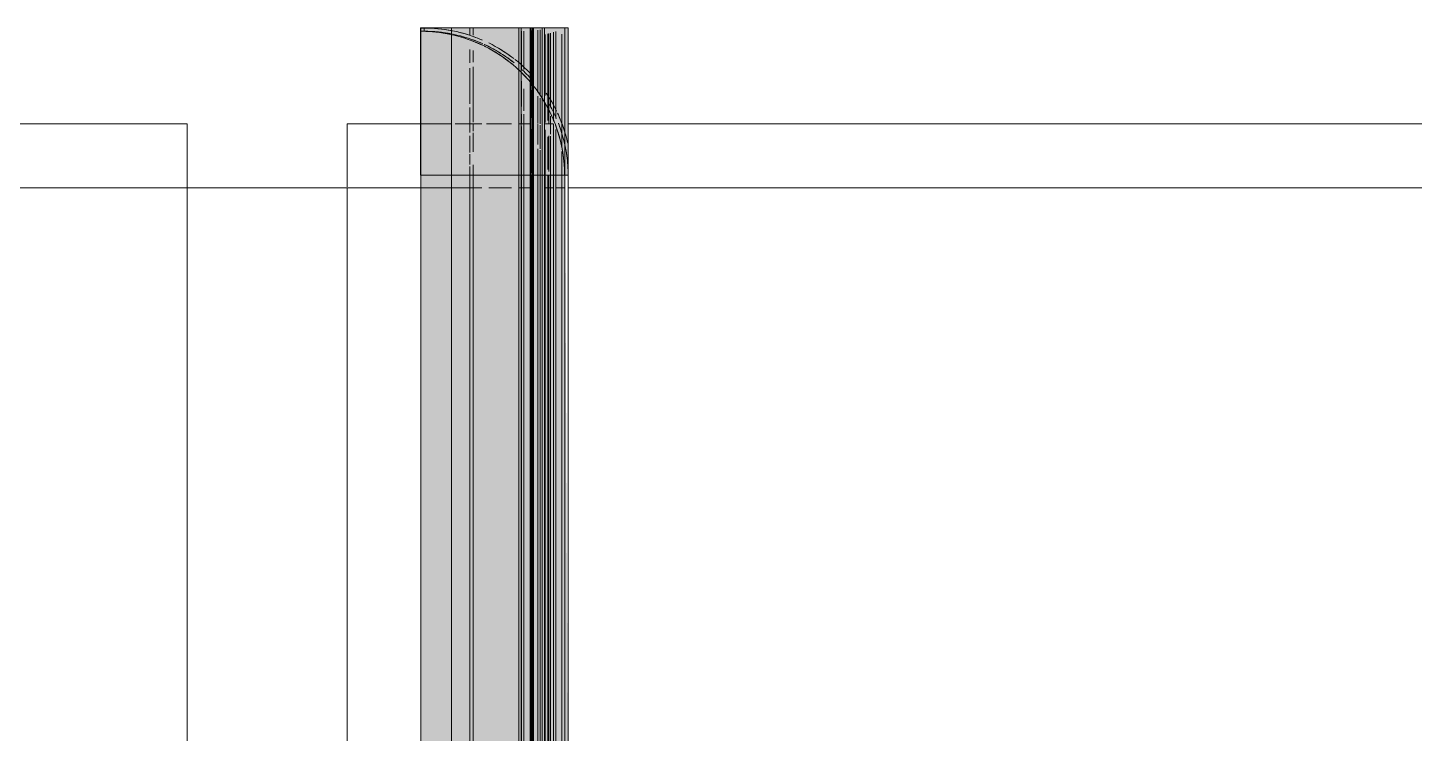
# Model space of a CAD drawing. Header units: millimetres. Extents: x -22227 to 20164, y 15335 to 61747.
# Drawn here: x -6605 to -6171.5, y 57946.5 to 58166.9 of the extents above; entities that cross this region are included whole.
import ezdxf

# ---------------------------------------------------------------- set-up
doc = ezdxf.new("R2010")
doc.units = ezdxf.units.MM
doc.layers.add('A-GENM', color=7, linetype='Continuous', lineweight=5)
doc.layers.add('A-WALL', color=7, linetype='Continuous', lineweight=9)

# ---------------------------------------------------------------- blocks, each defined once
blk = doc.blocks.new('AK-SGS-M3-A_rvt-1-MẶT BẰNG BỐ TRÍ THIẾT BỊ')
at = {"layer": 'A-WALL', "color": 254, "true_color": 0xe0e0e0}
for p, q in [((-11988.59, 58136.94), (-6555.15, 58136.94)), ((-6555.15, 58136.94), (-6555.15, 58116.94)), ((-6505.15, 58117.2), (-6505.15, 58136.94)), ((-6505.15, 58136.94), (-6482.19, 58136.94)), ((-6436.09, 58136.94), (-5036.09, 58136.94)), ((-6555.15, 58116.94), (-6505.15, 58116.94))]:
    blk.add_line(p, q, dxfattribs=at)
at = {"layer": 'A-WALL', "color": 254, "true_color": 0xcccccc}
for p, q in [((-6555.15, 58136.94), (-11988.59, 58136.94)), ((-6555.15, 58116.94), (-6555.15, 58136.94)), ((-6505.15, 58136.94), (-6505.15, 58117.2)), ((-6482.19, 58136.94), (-6505.15, 58136.94)), ((-5036.09, 58136.94), (-6436.09, 58136.94)), ((-11988.59, 58116.94), (-6555.15, 58116.94)), ((-6555.15, 58116.94), (-6555.15, 57716.94)), ((-6505.15, 57766.94), (-6505.15, 58116.94)), ((-6505.15, 58116.94), (-6482.09, 58116.94)), ((-6436.09, 58116.94), (-5036.09, 58116.94))]:
    blk.add_line(p, q, dxfattribs=at)
at = {"layer": 'A-WALL', "color": 254, "true_color": 0xe2e2e2}
for p, q in [((-6472.55, 58136.94), (-6482.09, 58136.94)), ((-6463.06, 58136.94), (-6471.36, 58136.94)), ((-6453.78, 58136.94), (-6461.59, 58136.94)), ((-6440.75, 58136.94), (-6443.48, 58136.94)), ((-6482.09, 58116.94), (-6470.56, 58116.94)), ((-6470.44, 58116.94), (-6468.26, 58116.94))]:
    blk.add_line(p, q, dxfattribs=at)
at = {"layer": 'A-WALL', "color": 7, "true_color": 0xededed}
for p, q in [((-6479.15, 58136.94), (-6473.29, 58136.94)), ((-6469.13, 58136.94), (-6466.79, 58136.94)), ((-6465.79, 58116.94), (-6463.06, 58116.94)), ((-6457.71, 58116.94), (-6453.78, 58116.94))]:
    blk.add_line(p, q, dxfattribs=at)
at = {"layer": 'A-WALL', "color": 7, "true_color": 0xf1f1f1}
for p, q in [((-6465.58, 58136.94), (-6463.36, 58136.94)), ((-6461.59, 58136.94), (-6459.59, 58136.94)), ((-6458.14, 58136.94), (-6454.51, 58136.94))]:
    blk.add_line(p, q, dxfattribs=at)
at = {"layer": 'A-WALL', "color": 254, "true_color": 0xe7e7e7}
blk.add_line((-6447.92, 58136.94), (-6451.48, 58136.94), dxfattribs=at)
at = {"layer": 'A-WALL', "color": 253, "true_color": 0xaaaaaa}
for p, q in [((-11988.59, 58116.94), (-6555.15, 58116.94)), ((-6555.15, 58116.94), (-6555.15, 57716.94)), ((-6505.15, 57766.94), (-6505.15, 58116.94)), ((-6505.15, 58116.94), (-6482.09, 58116.94)), ((-6436.09, 58116.94), (-5036.09, 58116.94))]:
    blk.add_line(p, q, dxfattribs=at)
at = {"layer": 'A-WALL', "color": 7, "true_color": 0xececec}
blk.add_line((-6555.15, 58116.94), (-6505.15, 58116.94), dxfattribs=at)
at = {"layer": 'A-WALL', "color": 9, "true_color": 0xc6c6c6}
for p, q in [((-6482.09, 58116.94), (-6463.06, 58116.94)), ((-6460.88, 58116.94), (-6453.78, 58116.94)), ((-6443.48, 58116.94), (-6440.75, 58116.94)), ((-6440.05, 58116.94), (-6437.27, 58116.94))]:
    blk.add_line(p, q, dxfattribs=at)
at = {"layer": 'A-WALL', "color": 254, "true_color": 0xd6d6d6}
blk.add_line((-6451.48, 58116.94), (-6447.92, 58116.94), dxfattribs=at)
blk = doc.blocks.new('AK_BoGocTrongTran - Thanh nhôm C có chân-V111-MẶT BẰNG BỐ TRÍ THIẾT BỊ')
at = {"layer": 'A-GENM', "true_color": 0xf0f0f0, "transparency": 33554534}
for points in [[(0, -248.34), (9.54, -248.34), (9.54, 0), (0, 0), (0, -152.1)], [(19.03, -248.34), (46, -247.53), (44.82, 0), (9.54, 0), (9.54, -248.34)], [(30.61, -248.34), (34.17, -248.34), (34.17, 0), (30.61, 0), (30.61, -241.23)], [(34.5, -248.34), (37.91, -248.34), (37.91, 0), (34.5, 0), (34.5, -241.23)], [(34.17, -248.34), (34.85, -248.34), (34.17, -241.23)], [(37.91, -248.34), (38.61, -248.34), (37.91, -241.23)]]:
    blk.add_hatch(color=7, dxfattribs=at).paths.add_polyline_path(points)
at = {"layer": 'A-GENM', "color": 253, "true_color": 0xaaaaaa}
for p, q in [((0, 0), (9.54, 0)), ((0, 0), (0, -248.34)), ((9.54, -248.34), (9.54, 0)), ((30.61, -248.34), (30.61, -46.1)), ((34.17, -46.1), (34.17, -248.34)), ((34.85, -248.34), (34.85, -46.1)), ((37.91, -248.34), (37.91, -46.1)), ((38.61, -46.1), (38.61, -248.34)), ((46, -248.34), (46, -46.1)), ((46, -248.34), (46, -46.1)), ((46, -248.34), (46, -46.1)), ((9.54, -248.34), (0, -248.34)), ((9.54, -248.34), (30.6, -248.34)), ((34.17, -248.34), (30.61, -248.34)), ((34.85, -248.34), (34.17, -248.34)), ((37.91, -248.34), (34.85, -248.34)), ((38.61, -248.34), (37.91, -248.34)), ((38.86, -248.34), (44.82, -248.34))]:
    blk.add_line(p, q, dxfattribs=at)
at = {"layer": 'A-GENM', "color": 254, "true_color": 0xd6d6d6}
for p, q in [((0, 0), (11.65, 0)), ((11.65, 0), (19.16, 0)), ((19.55, 0), (22.5, 0)), ((22.5, 0), (30.72, 0)), ((30.61, 0), (30.98, 0)), ((34.31, 0), (30.79, 0)), ((30.98, 0), (31.35, 0)), ((34.17, 0), (31.35, 0)), ((31.35, -46.1), (31.35, 0)), ((34.5, -46.1), (34.5, 0)), ((34.83, 0), (35.15, 0)), ((37.91, 0), (35.15, 0)), ((35.15, -46.1), (35.15, 0)), ((38.14, 0), (35.74, 0)), ((38.97, 0), (43.47, 0)), ((43.47, 0), (45, 0)), ((46, 0), (45, 0)), ((45, -46.1), (45, 0)), ((45, 0), (46, 0)), ((45, -46.1), (45, 0)), ((45, -46.1), (45, -246.24)), ((46, -248.34), (46, -46.1)), ((34.83, -248.34), (34.5, -248.34)), ((43.47, -248.34), (41.7, -248.34)), ((44.82, -248.34), (46, -248.34)), ((45, -248.34), (46, -248.34)), ((46, -248.34), (45, -248.34))]:
    blk.add_line(p, q, dxfattribs=at)
at = {"layer": 'A-GENM', "color": 9, "true_color": 0xc6c6c6}
for p, q in [((30.6, 0), (9.54, 0)), ((30.61, 0), (34.17, 0)), ((30.61, -46.1), (30.61, 0)), ((34.17, 0), (34.85, 0)), ((34.17, 0), (34.17, -46.1)), ((34.85, 0), (37.91, 0)), ((34.85, -46.1), (34.85, 0)), ((37.91, 0), (38.61, 0)), ((37.91, -46.1), (37.91, 0)), ((38.61, 0), (38.61, -46.1)), ((46, 0), (38.86, 0)), ((46, -46.1), (46, 0)), ((46, -46.1), (46, 0)), ((46, -46.1), (46, 0)), ((31.35, -248.34), (31.35, -46.1)), ((34.5, -248.34), (34.5, -46.1)), ((35.15, -248.34), (35.15, -46.1)), ((45, -246.24), (45, -46.1)), ((45, -246.24), (45, -46.1)), ((19.16, -248.34), (0, -248.34)), ((22.5, -248.34), (19.55, -248.34)), ((30.72, -248.34), (22.69, -248.34)), ((31.35, -248.34), (30.61, -248.34)), ((30.79, -248.34), (34.31, -248.34)), ((31.35, -248.34), (34.17, -248.34)), ((35.15, -248.34), (34.83, -248.34)), ((35.15, -248.34), (37.91, -248.34)), ((35.74, -248.34), (38.14, -248.34))]:
    blk.add_line(p, q, dxfattribs=at)
at = {"layer": 'A-GENM', "color": 254, "true_color": 0xe0e0e0}
for p, q in [((31.82, 0), (34.43, 0)), ((34.5, 0), (34.83, 0)), ((36.04, 0), (38.06, 0)), ((46, 0), (45, 0)), ((45, 0), (45, -46.1)), ((46, -46.1), (46, 0)), ((38.06, -248.34), (36.04, -248.34)), ((45, -248.34), (43.47, -248.34)), ((45, -248.34), (46, -248.34))]:
    blk.add_line(p, q, dxfattribs=at)
blk = doc.blocks.new('AK_BoGocTrong - Thanh nhôm C có chân-V112-MẶT BẰNG BỐ TRÍ THIẾT BỊ')
at = {"layer": 'A-GENM', "true_color": 0xf0f0f0, "transparency": 33554534}
for points in [[(0, -248.34), (45, -246.74), (43.47, -50), (38.61, -49.42), (40.35, -46.1), (45, -46.1), (43.37, 0), (1, -1.1), (0.12, -2.63), (0, -39.91), (0.15, -46.1), (30.61, -48.01), (29.8, -50), (0, -50), (0, -246.24)], [(34.5, -248.34), (34.85, -248.34), (34.17, 0), (31.35, -1.12), (32.82, -248.34), (34.17, -248.34)], [(37.43, -248.34), (38.61, -248.34), (37.91, 0), (35.15, -0.83), (35.74, -248.34)], [(45.09, -248.34), (46, -246.74), (45, -248.34)], [(45.09, -248.34), (46, -246.74), (45, -248.34)]]:
    blk.add_hatch(color=7, dxfattribs=at).paths.add_polyline_path(points)
h = blk.add_hatch(color=7, dxfattribs=at)
h.paths.add_polyline_path([(39.88, -50), (45, -49.38), (43.37, -46.1), (38.61, -46.1), (38.97, -50)])
h.paths.add_polyline_path([(11.53, -50), (30.61, -49.46), (29.69, -46.1), (0, -46.1), (0, -50), (9.54, -50)])
at = {"layer": 'A-GENM', "color": 7, "true_color": 0xececec}
for p, q in [((0, 0), (11.65, 0)), ((11.65, 0), (19.16, 0)), ((19.55, 0), (22.5, 0)), ((22.5, 0), (30.72, 0)), ((38.97, 0), (43.47, 0)), ((43.47, 0), (45, 0)), ((45, 0), (46, 0)), ((45, -30), (45, 0)), ((46, 0), (46, -30)), ((0, -5.55), (0, -2.26)), ((0, -10.89), (0, -5.6)), ((0, -18.02), (0, -10.98)), ((0, -26.54), (0, -18.11)), ((0, -30), (0, -26.69)), ((9.54, -30), (9.54, -33.88)), ((30.61, -30), (30.61, -36.5)), ((35.15, -30), (35.15, -45.8)), ((31.35, -30.98), (31.35, -46.1)), ((38.61, -46.1), (38.61, -31.64)), ((45, -34.41), (45, -42.37)), ((45, -34.41), (45, -42.37)), ((9.54, -35.23), (9.54, -39.33)), ((30.61, -37.22), (30.61, -46.1)), ((46, -36.56), (46, -46.1)), ((46, -36.56), (46, -46.1)), ((9.54, -39.82), (9.54, -42.74)), ((34.17, -49.44), (34.17, -46.1)), ((37.91, -46.1), (37.91, -49.42)), ((34.85, -49.44), (34.85, -246.24)), ((34.5, -246.24), (34.5, -248.34)), ((34.83, -248.34), (34.5, -248.34)), ((35.74, -248.34), (37.91, -248.34)), ((37.91, -248.34), (38.61, -248.34))]:
    blk.add_line(p, q, dxfattribs=at)
at = {"layer": 'A-GENM', "color": 7, "true_color": 0xededed}
for p, q in [((9.54, 0), (0, 0)), ((16.21, 0), (9.54, 0)), ((19.42, 0), (16.38, 0)), ((28.31, 0), (19.42, 0)), ((30.79, 0), (28.31, 0)), ((31.82, 0), (34.43, 0)), ((36.04, 0), (38.06, 0)), ((43.73, 0), (39.22, 0)), ((45, 0), (46, 0)), ((45, 0), (45, -30)), ((46, 0), (45, 0)), ((45, 0), (45, -30)), ((46, 0), (46, -30)), ((46, 0), (46, -30)), ((34.5, -31.44), (34.5, -44.94)), ((34.85, -46.1), (34.85, -49.44)), ((34.17, -248.34), (34.17, -246.24)), ((37.91, -246.24), (37.91, -248.34)), ((46, -248.34), (45, -248.34)), ((45, -248.34), (46, -248.34))]:
    blk.add_line(p, q, dxfattribs=at)
at = {"layer": 'A-GENM', "color": 254, "true_color": 0xeaeaea}
for p, q in [((0, -2.26), (0, 0)), ((45, -30), (45, -34.41)), ((45, -30), (45, -34.41)), ((46, -30), (46, -36.56)), ((46, -30), (46, -36.56)), ((45, -42.37), (45, -34.41)), ((46, -36.56), (46, -46.1)), ((45, -42.37), (45, -46.1)), ((45, -42.37), (45, -46.1)), ((34.5, -46.1), (34.5, -49.44)), ((34.17, -246.24), (34.17, -49.44)), ((37.91, -49.42), (37.91, -246.24)), ((9.54, -246.24), (9.54, -248.34)), ((30.61, -246.24), (30.61, -248.34)), ((31.35, -246.24), (31.35, -248.34)), ((35.15, -246.24), (35.15, -248.34)), ((38.61, -248.34), (38.61, -246.24)), ((31.35, -248.34), (30.61, -248.34)), ((35.15, -248.34), (34.83, -248.34)), ((37.91, -248.34), (35.74, -248.34)), ((35.74, -248.34), (38.14, -248.34)), ((46, -248.34), (45, -248.34))]:
    blk.add_line(p, q, dxfattribs=at)
at = {"layer": 'A-GENM', "color": 7, "true_color": 0xeeeeee}
for p, q in [((9.54, 0), (9.54, -2.07)), ((30.61, 0), (31.35, 0)), ((34.17, 0), (31.82, 0)), ((31.82, 0), (34.17, 0)), ((34.31, 0), (32.03, 0)), ((34.85, 0), (34.17, 0)), ((34.5, 0), (34.83, 0)), ((34.83, 0), (35.15, 0)), ((37.91, 0), (35.74, 0)), ((35.74, 0), (37.91, 0)), ((38.14, 0), (35.74, 0)), ((38.61, 0), (37.91, 0)), ((46, 0), (44.82, 0)), ((30.61, -1.18), (30.61, -12.64)), ((31.35, -1.12), (31.35, -13.21)), ((34.17, -15.4), (34.17, -0.9)), ((34.5, -0.88), (34.5, -15.65)), ((34.85, -0.85), (34.85, -15.93)), ((35.15, -0.83), (35.15, -16.16)), ((37.91, -2.44), (37.91, -19.18)), ((38.61, -20.7), (38.61, -2.23)), ((9.54, -6.38), (9.54, -14.56)), ((9.54, -15.61), (9.54, -29.67)), ((30.61, -16.07), (30.61, -25.69)), ((31.35, -16.71), (31.35, -24.6)), ((34.17, -17.47), (34.17, -15.4)), ((34.5, -15.65), (34.5, -17.9)), ((34.85, -15.93), (34.85, -18.36)), ((35.15, -16.16), (35.15, -18.75)), ((34.17, -30), (34.17, -20.76)), ((34.5, -19.77), (34.5, -28.03)), ((34.85, -20.1), (34.85, -28.34)), ((35.15, -20.8), (35.15, -28.61)), ((37.91, -19.18), (37.91, -21.54)), ((37.91, -22.67), (37.91, -30)), ((38.61, -29.03), (38.61, -23.35)), ((30.61, -27.58), (30.61, -30)), ((31.35, -26.98), (31.35, -30)), ((34.85, -30), (34.85, -45.66)), ((34.17, -44.29), (34.17, -30.63)), ((37.91, -31.02), (37.91, -46.1)), ((34.85, -246.24), (34.85, -248.34)), ((34.17, -248.34), (34.85, -248.34)), ((44.82, -248.34), (46, -248.34))]:
    blk.add_line(p, q, dxfattribs=at)
at = {"layer": 'A-GENM', "color": 254, "true_color": 0xe7e7e7}
for p, q in [((0, -45.8), (0, -30)), ((45, -34.41), (45, -30)), ((46, -30), (46, -36.56)), ((45, -46.1), (45, -42.37)), ((9.54, -46.1), (9.54, -49.57)), ((30.61, -46.1), (30.61, -49.46)), ((31.35, -46.1), (31.35, -49.46)), ((35.15, -46.1), (35.15, -49.44)), ((38.61, -49.42), (38.61, -46.1)), ((45, -46.1), (45, -49.38)), ((45, -46.1), (45, -49.38)), ((46, -46.1), (46, -49.38)), ((46, -46.1), (46, -49.38))]:
    blk.add_line(p, q, dxfattribs=at)
at = {"layer": 'A-GENM', "color": 254, "true_color": 0xdadada}
blk.add_line((0, -49.62), (0, -46.1), dxfattribs=at)
at = {"layer": 'A-GENM', "color": 254, "true_color": 0xe2e2e2}
for p, q in [((45, -49.38), (45, -46.1)), ((46, -46.1), (46, -49.38))]:
    blk.add_line(p, q, dxfattribs=at)
at = {"layer": 'A-GENM', "color": 9, "true_color": 0xc6c6c6}
blk.add_line((0, -248.34), (0, -49.62), dxfattribs=at)
at = {"layer": 'A-GENM', "color": 254, "true_color": 0xe0e0e0}
for p, q in [((9.54, -49.57), (9.54, -246.24)), ((30.61, -49.46), (30.61, -246.24)), ((31.35, -49.46), (31.35, -246.24)), ((35.15, -49.44), (35.15, -246.24)), ((38.61, -246.24), (38.61, -49.42)), ((45, -49.38), (45, -226.34)), ((45, -49.38), (45, -226.34)), ((46, -49.38), (46, -246.74)), ((46, -49.38), (46, -246.74)), ((45, -246.24), (45, -226.34)), ((11.65, -248.34), (2.1, -248.34)), ((19.16, -248.34), (13.73, -248.34)), ((22.27, -248.34), (19.55, -248.34)), ((30.72, -248.34), (24.43, -248.34)), ((45, -248.34), (43.47, -248.34))]:
    blk.add_line(p, q, dxfattribs=at)
at = {"layer": 'A-GENM', "color": 254, "true_color": 0xe6e6e6}
for p, q in [((34.5, -49.44), (34.5, -246.24)), ((45, -226.34), (45, -246.24)), ((45, -226.34), (45, -246.24)), ((2.08, -248.34), (9.54, -248.34)), ((9.54, -248.34), (11.71, -248.34)), ((13.74, -248.34), (16.21, -248.34)), ((16.38, -248.34), (22.38, -248.34)), ((24.45, -248.34), (30.79, -248.34)), ((38.06, -248.34), (36.04, -248.34)), ((41.34, -248.34), (43.63, -248.34))]:
    blk.add_line(p, q, dxfattribs=at)
at = {"layer": 'A-GENM', "color": 254, "true_color": 0xd6d6d6}
for p, q in [((45, -226.34), (45, -49.38)), ((46, -49.38), (46, -246.74)), ((43.47, -248.34), (41.7, -248.34))]:
    blk.add_line(p, q, dxfattribs=at)
blk = doc.blocks.new('AK_Phụ kiện Panel_Thanh phào C_J - Thanh nhôm C có chân_bo_-V120-MẶT BẰNG BỐ TRÍ THIẾT BỊ')
at = {"layer": 'A-GENM', "true_color": 0xf0f0f0, "transparency": 33554534}
h = blk.add_hatch(color=7, dxfattribs=at)
h.paths.add_polyline_path([(-6436.09, 58120.84), (-6437.27, 58132.91), (-6440.32, 58136.64), (-6436.3, 58121.64)])
h.paths.add_polyline_path([(-6458.59, 58159.81), (-6463.06, 58162.67), (-6462.45, 58160.84)])
h.paths.add_polyline_path([(-6442.13, 58143.35), (-6447.92, 58151.54), (-6447.59, 58148.81), (-6443.48, 58144.7)])
at = {"layer": 'A-GENM', "color": 254, "true_color": 0xd6d6d6}
for p, q in [((-6481.09, 58166.84), (-6482.09, 58166.84)), ((-6482.09, 58166.84), (-6482.09, 58165.84)), ((-6482.09, 58165.84), (-6481.09, 58165.84)), ((-6481.09, 58166.84), (-6481.09, 58165.84)), ((-6481.09, 58165.84), (-6481.09, 58166.84))]:
    blk.add_line(p, q, dxfattribs=at)
at = {"layer": 'A-GENM', "color": 254, "true_color": 0xeaeaea}
blk.add_line((-6482.09, 58165.84), (-6482.09, 58166.84), dxfattribs=at)
at = {"layer": 'A-GENM', "color": 7, "true_color": 0xededed}
for p, q in [((-6482.09, 58166.84), (-6481.09, 58166.84)), ((-6481.09, 58165.84), (-6481.09, 58166.84)), ((-6481.09, 58166.84), (-6481.09, 58165.84))]:
    blk.add_line(p, q, dxfattribs=at)
at = {"layer": 'A-GENM', "color": 7, "true_color": 0xececec}
blk.add_line((-6481.09, 58165.84), (-6482.09, 58165.84), dxfattribs=at)
at = {"layer": 'A-GENM', "color": 254, "true_color": 0xe0e0e0}
blk.add_line((-6436.09, 58120.84), (-6436.09, 58130.38), dxfattribs=at)
at = {"layer": 'A-GENM', "color": 7, "true_color": 0xeeeeee}
blk.add_line((-6436.09, 58130.38), (-6436.09, 58120.84), dxfattribs=at)
at = {"layer": 'A-GENM', "color": 254, "true_color": 0xd6d6d6}
for radius, start, end in [(46, 78.9894, 90), (45, 78.6141, 90), (46, 66.7578, 78.882), (45, 65.9658, 78.4324), (45, 60, 65.1473), (46, 52.4533, 63.9896), (45, 51.2442, 60), (46, 48.7285, 51.9305), (46, 25.8325, 33.9485), (45, 23.1842, 30), (46, 15.4797, 24.6911), (45, 5.8714, 21.0721)]:
    blk.add_arc((-6481.09, 58120.84), radius, start, end, dxfattribs=at)
at = {"layer": 'A-GENM', "color": 7, "true_color": 0xededed}
for radius, start, end in [(46, 79.2718, 90), (45, 79.0021, 90), (46, 72.7877, 76.5227), (46, 12.6435, 15.9085)]:
    blk.add_arc((-6481.09, 58120.84), radius, start, end, dxfattribs=at)
at = {"layer": 'A-GENM', "color": 7, "true_color": 0xf4f4f4}
for radius, start, end in [(46, 66.8327, 70.4414), (45, 66.1839, 69.9502), (45, 61.3821, 65.3638), (45, 52.2629, 60), (46, 53.4286, 59.6716), (46, 21.9495, 24.974)]:
    blk.add_arc((-6481.09, 58120.84), radius, start, end, dxfattribs=at)
at = {"layer": 'A-GENM', "color": 254, "true_color": 0xe0e0e0}
for radius, start, end in [(46, 42.9806, 48.7285), (45, 40.574, 47.0486), (45, 1.0709, 4.9761)]:
    blk.add_arc((-6481.09, 58120.84), radius, start, end, dxfattribs=at)
at = {"layer": 'A-GENM', "color": 7, "true_color": 0xf3f3f3}
blk.add_arc((-6481.09, 58120.84), 45, 18.3367, 21.1546, dxfattribs=at)
at = {"layer": 'A-GENM', "color": 7, "true_color": 0xf0f0f0}
blk.add_arc((-6481.09, 58120.84), 46, 16.6173, 19.8483, dxfattribs=at)
at = {"layer": 'A-GENM', "color": 7, "true_color": 0xf1f1f1}
blk.add_arc((-6481.09, 58120.84), 45, 11.5426, 15, dxfattribs=at)
at = {"layer": 'A-GENM', "color": 7, "true_color": 0xeeeeee}
blk.add_arc((-6481.09, 58120.84), 45, 2.0681, 9.7826, dxfattribs=at)
blk = doc.blocks.new('AK_MiengBoGocTrong - AK_MiengBoGocTrong-V121-MẶT BẰNG BỐ TRÍ THIẾT BỊ')
at = {"layer": 'A-GENM', "true_color": 0xf0f0f0, "transparency": 33554534}
blk.add_hatch(color=7, dxfattribs=at).paths.add_polyline_path([(0, 0), (-46.1, 0), (-46.1, -46.1), (0, -46.1)])
at = {"layer": 'A-GENM', "color": 9, "true_color": 0xc6c6c6}
for p, q in [((-46.1, -46.1), (-46.1, 0)), ((0, 0), (0, -45)), ((0, -45), (0, -46.1))]:
    blk.add_line(p, q, dxfattribs=at)
at = {"layer": 'A-GENM', "color": 254, "true_color": 0xd6d6d6}
for p, q in [((-46.1, 0), (-45, 0)), ((-45, 0), (-43.87, 0)), ((-28.06, 0), (-21.27, 0)), ((-19.52, 0), (-11.52, 0)), ((-9.65, 0), (-0.1, 0)), ((-38.71, -46.1), (-44.92, -46.1)), ((-19.52, -46.1), (-30.71, -46.1)), ((-0.1, -46.1), (-19.13, -46.1))]:
    blk.add_line(p, q, dxfattribs=at)
at = {"layer": 'A-GENM', "color": 253, "true_color": 0xaaaaaa}
for p, q in [((0, 0), (-46.1, 0)), ((-46.1, 0), (-46.1, -46.1)), ((0, -46.1), (0, 0)), ((-46.1, -46.1), (0, -46.1))]:
    blk.add_line(p, q, dxfattribs=at)
at = {"layer": 'A-GENM', "color": 254, "true_color": 0xe0e0e0}
for p, q in [((-34.36, 0), (-30.9, 0)), ((-35.84, -46.1), (-38.01, -46.1)), ((-30.71, -46.1), (-34.27, -46.1))]:
    blk.add_line(p, q, dxfattribs=at)
at = {"layer": 'A-GENM', "color": 254, "true_color": 0xd6d6d6}
for start, end in [(180.7818, 200.3291), (201.7594, 210), (230.4924, 243.8207), (244.6636, 255), (257.5854, 269.8712)]:
    blk.add_arc((0, 0), 45, start, end, dxfattribs=at)
at = {"layer": 'A-GENM', "color": 254, "true_color": 0xe0e0e0}
for start, end in [(212.0239, 215.6146), (219.8698, 225)]:
    blk.add_arc((0, 0), 45, start, end, dxfattribs=at)
blk = doc.blocks.new('AK_MiengBoGocTrong - AK_MiengBoGocTrong-V122-MẶT BẰNG BỐ TRÍ THIẾT BỊ')
at = {"layer": 'A-GENM', "true_color": 0xf0f0f0, "transparency": 33554534}
h = blk.add_hatch(color=7, dxfattribs=at)
h.paths.add_polyline_path([(-46.1, 0), (-44.92, 16.1), (-43.04, 16.1), (-43.47, 11.65), (-45.89, 0.95)])
h.paths.add_polyline_path([(-40.06, 22.51), (-38.71, 25.4), (-38.01, 46.1), (-30.71, 44.92), (-28.74, 34.99), (-34.95, 27.74), (-39.23, 23.34)])
h.paths.add_polyline_path([(-23.6, 38.97), (-19.13, 41.84), (-23.02, 39.13)])
h = blk.add_hatch(color=7, dxfattribs=at)
h.paths.add_polyline_path([(-44.92, 16.1), (-45.1, 16.1), (-44.92, 46.1), (-38.71, 45.54), (-40.08, 19.82), (-43.04, 16.1), (-43.81, 16.1)])
h.paths.add_polyline_path([(-30.71, 33.46), (-30.71, 46.1), (-5.43, 45), (-23.6, 38.97), (-28.74, 34.99)])
h = blk.add_hatch(color=7, dxfattribs=at)
h.paths.add_polyline_path([(-0.1, 16.1), (-30.71, 16.1), (-28.78, 33.8), (-20.48, 39.81), (-0.1, 43.47), (-0.1, 19.41)])
h.paths.add_polyline_path([(0, 0), (-0.1, 0.3), (0, 10.01)])
h.paths.add_polyline_path([(-39.96, 16.1), (-41.44, 16.54), (-38.71, 22.5), (-39.12, 16.1)])
blk.add_hatch(color=7, dxfattribs=at).paths.add_polyline_path([(-4.75, 0), (-43.85, 0.61), (-41.44, 16.1), (-38.71, 17.07), (-38.01, 23.43), (-30.71, 27.76), (-29.31, 16.1), (-0.1, 14.17), (-0.1, 0), (-2.26, 0)])
at = {"layer": 'A-GENM', "color": 7, "true_color": 0xededed}
for p, q in [((-46.1, 16.1), (-46.1, 46.1)), ((-0.1, 46.1), (-15.4, 46.1)), ((-2.28, 44.94), (-0.49, 45)), ((-46.1, 16.1), (-46.1, 9.54))]:
    blk.add_line(p, q, dxfattribs=at)
at = {"layer": 'A-GENM', "color": 7, "true_color": 0xeeeeee}
for p, q in [((-46.1, 46.1), (-46.1, 16.1)), ((-46.1, 9.54), (-46.1, 0))]:
    blk.add_line(p, q, dxfattribs=at)
at = {"layer": 'A-GENM', "color": 254, "true_color": 0xeaeaea}
for p, q in [((-44.92, 46.1), (-38.71, 46.1)), ((-30.71, 46.1), (-19.52, 46.1)), ((-19.13, 46.1), (-0.1, 46.1)), ((-0.49, 45), (0, 45)), ((0, 16.1), (0, 43.87)), ((-24.31, 37.87), (-22.78, 38.81)), ((-39.91, 20.78), (-39.05, 22.36)), ((-40.71, 19.17), (-39.91, 20.78)), ((-46.1, 9.54), (-46.1, 16.1)), ((-45, 0), (-46.1, 0)), ((-13.76, 0), (-11.75, 0)), ((-9.64, 0), (-0.1, 0))]:
    blk.add_line(p, q, dxfattribs=at)
at = {"layer": 'A-GENM', "color": 7, "true_color": 0xececec}
for p, q in [((-38.01, 46.1), (-35.84, 46.1)), ((-34.27, 46.1), (-30.71, 46.1)), ((-12.9, 43.11), (-11.17, 43.59)), ((-11.17, 43.59), (-9.42, 44)), ((-46.1, 0), (-46.1, 9.54))]:
    blk.add_line(p, q, dxfattribs=at)
at = {"layer": 'A-GENM', "color": 7, "true_color": 0xf4f4f4}
blk.add_line((-31.92, 46.1), (-34.27, 46.1), dxfattribs=at)
at = {"layer": 'A-GENM', "color": 7, "true_color": 0xf1f1f1}
for p, q in [((-19.52, 46.1), (-30.71, 46.1)), ((-16.4, 46.1), (-19.13, 46.1))]:
    blk.add_line(p, q, dxfattribs=at)
at = {"layer": 'A-GENM', "color": 254, "true_color": 0xe6e6e6}
for p, q in [((0, 46.1), (0, 45)), ((0, 43.87), (0, 46.1)), ((0, 45), (0, 28.06)), ((0, 28.06), (0, 19.52)), ((0, 19.52), (0, 16.19))]:
    blk.add_line(p, q, dxfattribs=at)
at = {"layer": 'A-GENM', "color": 254, "true_color": 0xe7e7e7}
for p, q in [((-42.72, 14.16), (-42.12, 15.85)), ((-44.1, 8.94), (-43.71, 10.7)), ((-30.9, 0), (-34.36, 0)), ((-25.33, 0), (-28.06, 0)), ((-14.98, 0), (-19.52, 0)), ((-0.1, 0), (-9.65, 0))]:
    blk.add_line(p, q, dxfattribs=at)
at = {"layer": 'A-GENM', "color": 254, "true_color": 0xdadada}
blk.add_line((0, 16.19), (0, 0), dxfattribs=at)
at = {"layer": 'A-GENM', "color": 254, "true_color": 0xe2e2e2}
for p, q in [((0, 0), (0, 16.1)), ((-45, 0), (-44.96, 1.8)), ((-43.87, 0), (-45, 0)), ((-21.27, 0), (-25.33, 0)), ((-11.52, 0), (-14.98, 0))]:
    blk.add_line(p, q, dxfattribs=at)
at = {"layer": 'A-GENM', "color": 7, "true_color": 0xf0f0f0}
for p, q in [((-28.05, 0), (-24.33, 0)), ((-19.13, 0), (-16.4, 0))]:
    blk.add_line(p, q, dxfattribs=at)
at = {"layer": 'A-GENM', "color": 7, "true_color": 0xececec, "flags": 128}
for points in [[(-9.42, 44), (-7.65, 44.35), (-5.87, 44.62), (-4.08, 44.81), (-2.28, 44.94)], [(-22.78, 38.81), (-21.21, 39.69), (-19.61, 40.5), (-17.97, 41.26), (-16.31, 41.94)], [(-31.35, 32.28), (-30.04, 33.51), (-28.67, 34.68)], [(-28.67, 34.68), (-27.26, 35.8), (-25.81, 36.86), (-24.31, 37.87)], [(-39.05, 22.36), (-38.13, 23.9), (-37.14, 25.41)], [(-42.12, 15.85), (-41.45, 17.52), (-40.71, 19.17)]]:
    blk.add_lwpolyline(points, dxfattribs=at)
at = {"layer": 'A-GENM', "color": 7, "true_color": 0xededed, "flags": 128}
for points in [[(-16.31, 41.94), (-14.62, 42.56), (-12.9, 43.11)], [(-37.14, 25.41), (-36.09, 26.87), (-34.99, 28.3), (-33.83, 29.67), (-32.62, 31), (-31.35, 32.28)]]:
    blk.add_lwpolyline(points, dxfattribs=at)
at = {"layer": 'A-GENM', "color": 254, "true_color": 0xe7e7e7, "flags": 128}
for points in [[(-43.71, 10.7), (-43.25, 12.44), (-42.72, 14.16)], [(-44.68, 5.39), (-44.43, 7.17), (-44.1, 8.94)], [(-44.96, 1.8), (-44.86, 3.6), (-44.68, 5.39)]]:
    blk.add_lwpolyline(points, dxfattribs=at)
at = {"layer": 'A-GENM', "color": 7, "true_color": 0xececec}
for start, end in [(95.1665, 102.4146), (107.2544, 115.3364), (144.3854, 147.9761)]:
    blk.add_arc((0, 0), 45, start, end, dxfattribs=at)
at = {"layer": 'A-GENM', "color": 254, "true_color": 0xeaeaea}
for start, end in [(90.1288, 92.7851), (117.2149, 127.6091), (150, 158.2406)]:
    blk.add_arc((0, 0), 45, start, end, dxfattribs=at)
at = {"layer": 'A-GENM', "color": 7, "true_color": 0xededed}
blk.add_arc((0, 0), 45, 135, 140.1302, dxfattribs=at)
at = {"layer": 'A-GENM', "color": 254, "true_color": 0xe7e7e7}
blk.add_arc((0, 0), 45, 160.3942, 169.6058, dxfattribs=at)
at = {"layer": 'A-GENM', "color": 254, "true_color": 0xe2e2e2}
blk.add_arc((0, 0), 45, 169.6058, 179.2182, dxfattribs=at)
blk = doc.blocks.new('AK_NepV - AK_NepV-V123-MẶT BẰNG BỐ TRÍ THIẾT BỊ')
at = {"layer": 'A-GENM', "color": 7, "true_color": 0xededed}
for p, q in [((-29.7, 248.34), (-28.7, 248.34)), ((-29.7, 248.34), (-29.7, 245.99)), ((-28.7, 248.34), (-25.97, 248.34)), ((-28.7, 248.34), (-28.7, 246.07)), ((-25.58, 248.34), (-14.39, 248.34)), ((-6.15, 248.34), (-5.29, 248.34)), ((-5.29, 248.34), (-4.47, 248.34)), ((-2.83, 248.34), (-1, 248.34)), ((-2.83, 247.18), (-2.83, 220)), ((-1, 248.34), (0, 248.34)), ((-6.15, 246.18), (-6.15, 227.13)), ((-5.29, 246.44), (-5.29, 219.31)), ((-4.47, 246.68), (-4.47, 223.52)), ((-1, 246.34), (-1, 218.34)), ((-29.7, 241.57), (-29.7, 237.42)), ((-28.7, 241.19), (-28.7, 237.61)), ((-29.7, 235.68), (-29.7, 224.55)), ((-28.7, 236.15), (-28.7, 218.81)), ((-29.7, 223.43), (-29.7, 218.34)), ((-6.15, 224.74), (-6.15, 218.75)), ((-7.78, 217.92), (-7.78, 210.55)), ((-4.47, 220.74), (-4.47, 218.34)), ((-7.78, 210.13), (-7.78, 202.24)), ((0, 205.97), (0, 202.24)), ((-10.39, 202.24), (-10.39, 198.9)), ((-5.04, 202.24), (-5.04, 198.93)), ((-3.54, 202.24), (-3.54, 198.93)), ((-1, 202.24), (-1, 198.95)), ((-28.7, 0), (-25.97, 0)), ((-25.58, 0), (-22.75, 0)), ((-20.71, 0), (-14.39, 0)), ((-13.62, 2.1), (-13.62, 0)), ((-3.54, 2.1), (-3.54, 0))]:
    blk.add_line(p, q, dxfattribs=at)
at = {"layer": 'A-GENM', "color": 7, "true_color": 0xf1f1f1}
for p, q in [((-25.97, 248.34), (-28.7, 248.34)), ((-14.39, 248.34), (-25.58, 248.34)), ((-10.31, 228.64), (-10.31, 220.14)), ((-5.04, 222.1), (-5.04, 218.34)), ((-1, 222.17), (-1, 218.34)), ((-12.8, 218.34), (-12.8, 202.24)), ((-10.69, 217.36), (-10.69, 203.77)), ((-8.49, 218.34), (-8.49, 211.88)), ((-10.31, 216.42), (-10.31, 203.02)), ((-1, 216.07), (-1, 211.08)), ((-8.49, 210.53), (-8.49, 202.24)), ((-10.31, 202.24), (-10.31, 198.9)), ((-10.31, 198.9), (-10.31, 2.1)), ((-9.9, 198.9), (-9.9, 2.1)), ((-10.69, 2.1), (-10.69, 0)), ((-8.49, 0), (-10.31, 0)), ((-8.49, 2.1), (-8.49, 0))]:
    blk.add_line(p, q, dxfattribs=at)
at = {"layer": 'A-GENM', "color": 7, "true_color": 0xf2f2f2}
for p, q in [((-12.8, 248.34), (-13.62, 248.34)), ((-13.18, 248.34), (-10.83, 248.34)), ((-10.31, 247.47), (-10.31, 232.54)), ((0, 218.34), (0, 235.25)), ((-10.31, 232.54), (-10.31, 230.19)), ((-12.8, 229.23), (-12.8, 222.43)), ((-10.69, 228), (-10.69, 218.34)), ((-8.49, 227.01), (-8.49, 218.54)), ((-12.8, 221.35), (-12.8, 218.34)), ((0, 213.92), (0, 218.34)), ((-9.9, 215.39), (-9.9, 202.24)), ((0, 206.66), (0, 213.92)), ((-12.8, 202.24), (-12.8, 198.89)), ((-10.69, 202.24), (-10.69, 198.9)), ((-8.49, 202.24), (-8.49, 198.91)), ((0, 22), (0, 198.95))]:
    blk.add_line(p, q, dxfattribs=at)
at = {"layer": 'A-GENM', "color": 7, "true_color": 0xeeeeee}
for p, q in [((-13.62, 247.22), (-13.62, 235.1)), ((-13.18, 248.34), (-10.83, 248.34)), ((-10.39, 247.47), (-10.39, 232.6)), ((-7.78, 247.67), (-7.78, 230.54)), ((0, 247.34), (0, 218.34)), ((-13.62, 231.61), (-13.62, 223.7)), ((-10.39, 232.6), (-10.39, 230.3)), ((-7.78, 230.54), (-7.78, 227.49)), ((-10.39, 228.86), (-10.39, 220.21)), ((-7.78, 226.33), (-7.78, 218.34)), ((-13.62, 221.38), (-13.62, 218.34)), ((-13.62, 217.49), (-13.62, 202.24)), ((0, 218.34), (0, 213.92)), ((-10.39, 216.62), (-10.39, 203.17)), ((0, 213.92), (0, 206.66)), ((-10.39, 2.1), (-10.39, 0)), ((-5.04, 0), (-4.47, 0))]:
    blk.add_line(p, q, dxfattribs=at)
at = {"layer": 'A-GENM', "color": 7, "true_color": 0xf4f4f4}
for p, q in [((-10.83, 248.34), (-13.18, 248.34)), ((-12.8, 247.28), (-12.8, 235.26)), ((-10.69, 247.44), (-10.69, 232.83)), ((-10.31, 248.34), (-8.49, 248.34)), ((-9.9, 247.5), (-9.9, 232.22)), ((-8.49, 247.61), (-8.49, 231.12)), ((-4.47, 248.34), (-5.04, 248.34)), ((0, 235.25), (0, 247.34)), ((-5.04, 246.51), (-5.04, 222.1)), ((-3.54, 246.97), (-3.54, 221.51)), ((-1, 246.34), (-1, 222.17)), ((-10.69, 232.83), (-10.69, 230.69)), ((-9.9, 232.22), (-9.9, 229.65)), ((-8.49, 231.12), (-8.49, 228.19)), ((-9.9, 227.65), (-9.9, 219.78)), ((-3.54, 221.51), (-3.54, 219.16)), ((0, 202.24), (0, 205.97))]:
    blk.add_line(p, q, dxfattribs=at)
at = {"layer": 'A-GENM', "color": 254, "true_color": 0xeaeaea}
for p, q in [((-29.7, 218.34), (-29.7, 215.6)), ((-28.7, 218.34), (-28.7, 216.03)), ((-4.47, 218.34), (-4.47, 215.1)), ((-1, 218.34), (-1, 216.07)), ((-29.7, 214.53), (-29.7, 209.38)), ((-28.7, 215.49), (-28.7, 209.53)), ((-6.15, 216.49), (-6.15, 202.24)), ((-5.29, 214.23), (-5.29, 204.02)), ((-4.47, 214.51), (-4.47, 202.24)), ((-2.83, 216.53), (-2.83, 202.24)), ((-29.7, 208.88), (-29.7, 205.64)), ((-29.7, 205), (-29.7, 202.24)), ((-28.7, 205.52), (-28.7, 202.24)), ((-7.78, 202.24), (-7.78, 198.91)), ((-13.62, 198.88), (-13.62, 2.1)), ((0, 198.95), (0, 22)), ((-4.47, 0), (-5.29, 0))]:
    blk.add_line(p, q, dxfattribs=at)
at = {"layer": 'A-GENM', "color": 7, "true_color": 0xf3f3f3}
for p, q in [((-9.9, 218.34), (-9.9, 215.39)), ((-9.9, 202.24), (-9.9, 198.9)), ((0, 198.95), (0, 202.24)), ((0, 2.1), (0, 22)), ((-9.9, 2.1), (-9.9, 0))]:
    blk.add_line(p, q, dxfattribs=at)
at = {"layer": 'A-GENM', "color": 7, "true_color": 0xf0f0f0}
for p, q in [((-3.54, 218.34), (-3.54, 202.24)), ((-1, 218.34), (-1, 216.07)), ((-5.04, 214.6), (-5.04, 203.41)), ((-1, 209.7), (-1, 202.24)), ((-12.8, 198.89), (-12.8, 2.1)), ((-10.69, 198.9), (-10.69, 2.1)), ((-8.49, 198.91), (-8.49, 2.1)), ((-13.62, 0), (-12.8, 0)), ((-10.31, 2.1), (-10.31, 0))]:
    blk.add_line(p, q, dxfattribs=at)
at = {"layer": 'A-GENM', "color": 7, "true_color": 0xececec}
for p, q in [((-1, 216.07), (-1, 211.08)), ((-13.62, 202.24), (-13.62, 198.88)), ((0, 202.24), (0, 198.95)), ((-10.39, 198.9), (-10.39, 2.1)), ((0, 22), (0, 2.1)), ((-7.78, 2.1), (-7.78, 0))]:
    blk.add_line(p, q, dxfattribs=at)
at = {"layer": 'A-GENM', "color": 254, "true_color": 0xe7e7e7}
blk.add_line((-1, 209.7), (-1, 202.24), dxfattribs=at)
at = {"layer": 'A-GENM', "color": 254, "true_color": 0xe2e2e2}
for p, q in [((-29.7, 202.24), (-29.7, 198.8)), ((-28.7, 202.24), (-28.7, 198.8)), ((-6.15, 202.24), (-6.15, 198.92)), ((-5.29, 202.24), (-5.29, 198.92)), ((-4.47, 202.24), (-4.47, 198.93)), ((-2.83, 202.24), (-2.83, 198.94)), ((-1, 202.24), (-1, 198.95))]:
    blk.add_line(p, q, dxfattribs=at)
at = {"layer": 'A-GENM', "color": 254, "true_color": 0xd6d6d6}
for p, q in [((-29.7, 198.8), (-29.7, 2.1)), ((-28.7, 198.8), (-28.7, 2.1)), ((-6.15, 198.92), (-6.15, 2.1)), ((-5.29, 198.92), (-5.29, 2.1)), ((-4.47, 198.93), (-4.47, 2.1)), ((-2.83, 198.94), (-2.83, 2.1)), ((-1, 198.95), (-1, 2.1))]:
    blk.add_line(p, q, dxfattribs=at)
at = {"layer": 'A-GENM', "color": 254, "true_color": 0xe6e6e6}
for p, q in [((-7.78, 198.91), (-7.78, 2.1)), ((-5.04, 198.93), (-5.04, 2.1)), ((-3.54, 198.93), (-3.54, 2.1)), ((-1, 198.95), (-1, 2.1)), ((-29.7, 2.1), (-29.7, 0)), ((-28.7, 0), (-29.7, 0)), ((-28.7, 2.1), (-28.7, 0)), ((-25.97, 0), (-28.7, 0)), ((-22.75, 0), (-25.58, 0)), ((-14.39, 0), (-20.71, 0)), ((-5.29, 0), (-6.15, 0)), ((-2.83, 2.1), (-2.83, 0)), ((-1, 0), (-2.83, 0)), ((0, 0), (-1, 0))]:
    blk.add_line(p, q, dxfattribs=at)
blk = doc.blocks.new('AK-SGS-M3-Hrvt_rvt-1-MẶT BẰNG BỐ TRÍ THIẾT BỊ')
at = {"layer": 'A-GENM', "color": 253, "lineweight": 5, "true_color": 0xaaaaaa, "rotation": 180}
blk.add_blockref('AK_MiengBoGocTrong - AK_MiengBoGocTrong-V121-MẶT BẰNG BỐ TRÍ THIẾT BỊ', (-6482.19, 58120.84), dxfattribs=at)
at = {"layer": 'A-GENM', "color": 253, "lineweight": 5, "true_color": 0xaaaaaa, "extrusion": (0, 0, -1)}
blk.add_blockref('AK_MiengBoGocTrong - AK_MiengBoGocTrong-V122-MẶT BẰNG BỐ TRÍ THIẾT BỊ', (6482.19, 58120.84), dxfattribs=at)
at = {"layer": 'A-GENM', "color": 253, "lineweight": 5, "true_color": 0xaaaaaa}
for name, p in [('AK_BoGocTrongTran - Thanh nhôm C có chân-V111-MẶT BẰNG BỐ TRÍ THIẾT BỊ', (-6482.09, 58166.94)), ('AK_BoGocTrong - Thanh nhôm C có chân-V112-MẶT BẰNG BỐ TRÍ THIẾT BỊ', (-6482.09, 58166.94)), ('AK_Phụ kiện Panel_Thanh phào C_J - Thanh nhôm C có chân_bo_-V120-MẶT BẰNG BỐ TRÍ THIẾT BỊ', (0, 0)), ('AK_NepV - AK_NepV-V123-MẶT BẰNG BỐ TRÍ THIẾT BỊ', (-6437.09, 57918.6))]:
    blk.add_blockref(name, p, dxfattribs=at)

msp = doc.modelspace()

# ---------------------------------------------------------------- block references
at = {"lineweight": 5}
for name in ['AK-SGS-M3-Hrvt_rvt-1-MẶT BẰNG BỐ TRÍ THIẾT BỊ', 'AK-SGS-M3-A_rvt-1-MẶT BẰNG BỐ TRÍ THIẾT BỊ']:
    msp.add_blockref(name, (0, 0), dxfattribs=at)

doc.saveas('drawing.dxf')
